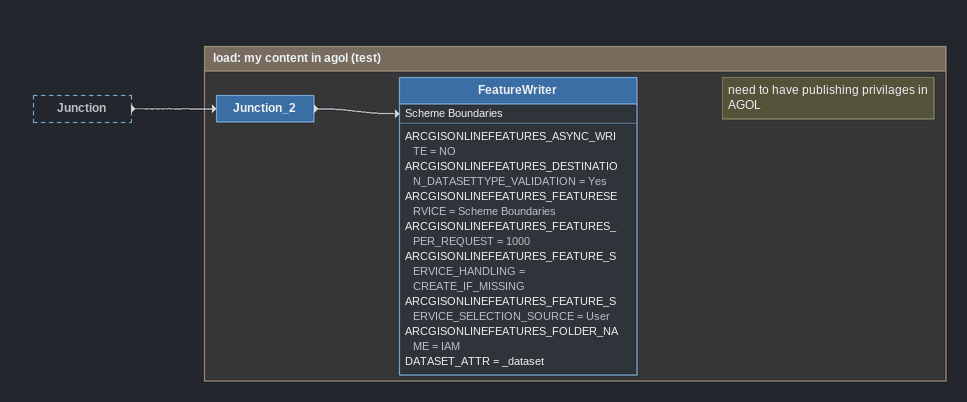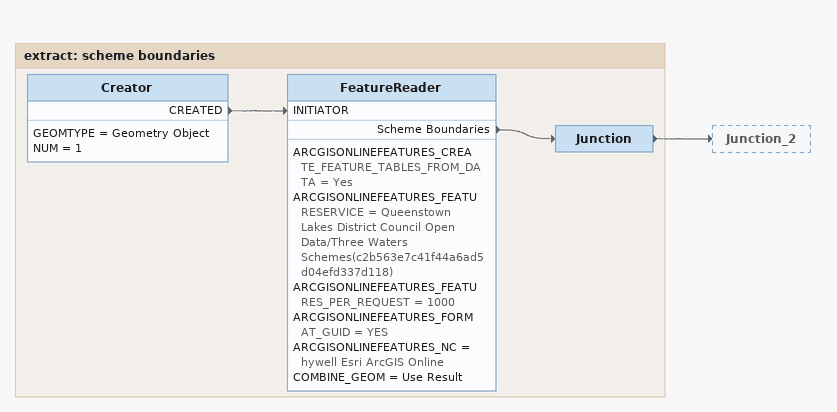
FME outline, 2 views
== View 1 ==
Junction [outside]
    -> Junction_2

Bookmark: load: my content in agol (test)
Junction_2
    -> FeatureWriter [Scheme Boundaries]
Note: need to have publishing privilages in AGOL
FeatureWriter
    ARCGISONLINEFEATURES_ASYNC_WRITE = NO
    ARCGISONLINEFEATURES_DESTINATION_DATASETTYPE_VALIDATION = Yes
    ARCGISONLINEFEATURES_FEATURESERVICE = Scheme Boundaries
    ARCGISONLINEFEATURES_FEATURES_PER_REQUEST = 1000
    ARCGISONLINEFEATURES_FEATURE_SERVICE_HANDLING = CREATE_IF_MISSING
    ARCGISONLINEFEATURES_FEATURE_SERVICE_SELECTION_SOURCE = User
    ARCGISONLINEFEATURES_FOLDER_NAME = IAM
    DATASET_ATTR = _dataset

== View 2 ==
Bookmark: extract: scheme boundaries
Creator
    GEOMTYPE = Geometry Object
    NUM = 1
    CREATED -> FeatureReader [INITIATOR]
FeatureReader
    ARCGISONLINEFEATURES_CREATE_FEATURE_TABLES_FROM_DATA = Yes
    ARCGISONLINEFEATURES_FEATURESERVICE = Queenstown Lakes District Council Open Data/Three Waters Schemes(c2b563e7c41f44a6ad5d04efd337d118)
    ARCGISONLINEFEATURES_FEATURES_PER_REQUEST = 1000
    ARCGISONLINEFEATURES_FORMAT_GUID = YES
    ARCGISONLINEFEATURES_NC = hywell Esri ArcGIS Online
    COMBINE_GEOM = Use Result
    Scheme Boundaries -> Junction
Junction
    -> Junction_2
